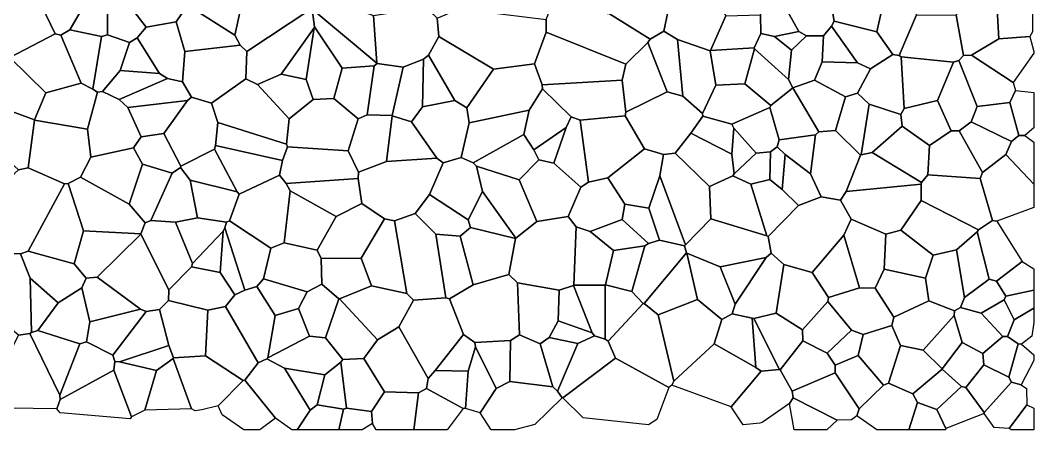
# Model space of a CAD drawing. Header units: metres. Extents: x 0 to 0.5, y 0 to 0.5.
# Drawn here: x 0.1958 to 0.5, y 0 to 0.1229 of the extents above; entities that cross this region are included whole.
import ezdxf

# ---------------------------------------------------------------- set-up
doc = ezdxf.new("R2010")
doc.units = ezdxf.units.M

msp = doc.modelspace()

# ---------------------------------------------------------------- linework, layer by layer
at = {"layer": 'FERRITE', "color": 3}
for points in [[(0.28344, 0.12624), (0.28338, 0.12651), (0.28344, 0.12675), (0.2887, 0.12916), (0.3019, 0.12437), (0.30288, 0.11005), (0.28344, 0.12624)], [(0.32765, 0.12639), (0.35367, 0.12317), (0.35364, 0.11935), (0.35022, 0.10982), (0.3379, 0.10822), (0.32141, 0.11809), (0.32092, 0.12356), (0.32765, 0.12639)], [(0.24527, 0.11361), (0.24454, 0.10443), (0.24005, 0.10549), (0.23765, 0.10692), (0.23093, 0.11762), (0.23359, 0.12091), (0.24264, 0.12244), (0.24527, 0.11361)], [(0.4602, 0.11196), (0.45961, 0.11237), (0.46481, 0.12462), (0.47677, 0.12447), (0.47893, 0.11237), (0.47748, 0.11089), (0.47591, 0.11032), (0.4602, 0.11196)], [(0.19267, 0.11173), (0.20634, 0.11882), (0.20797, 0.11845), (0.21409, 0.10402), (0.20351, 0.10119), (0.19267, 0.11173)], [(0.42728, 0.11393), (0.42217, 0.11802), (0.42948, 0.1196), (0.43184, 0.11826), (0.42728, 0.11393)], [(0.22583, 0.10782), (0.22048, 0.10156), (0.21897, 0.10133), (0.21765, 0.1023), (0.22021, 0.11809), (0.22199, 0.1186), (0.22863, 0.11623), (0.22583, 0.10782)], [(0.37742, 0.09422), (0.36388, 0.09295), (0.36118, 0.09399), (0.35261, 0.1024), (0.35246, 0.10355), (0.3765, 0.10495), (0.37763, 0.09538), (0.37742, 0.09422)], [(0.40061, 0.09495), (0.40068, 0.09414), (0.39708, 0.08909), (0.39235, 0.083), (0.38888, 0.08262), (0.38318, 0.08435), (0.37742, 0.09422), (0.37763, 0.09538), (0.38996, 0.10149), (0.39466, 0.10019), (0.40061, 0.09495)], [(0.23894, 0.08896), (0.23215, 0.0879), (0.22815, 0.09676), (0.24604, 0.09889), (0.23894, 0.08896)], [(0.31322, 0.09243), (0.32083, 0.08149), (0.30571, 0.08058), (0.3075, 0.09427), (0.31322, 0.09243)], [(0.35966, 0.0907), (0.35599, 0.08004), (0.35149, 0.08101), (0.34999, 0.084), (0.35966, 0.0907)], [(0.39708, 0.08909), (0.40939, 0.08279), (0.41007, 0.07679), (0.40974, 0.07619), (0.40268, 0.07301), (0.39235, 0.083), (0.39708, 0.08909)], [(0.46873, 0.08533), (0.46819, 0.07651), (0.46634, 0.07428), (0.45148, 0.08324), (0.46051, 0.0911), (0.46873, 0.08533)], [(0.2541, 0.08422), (0.25442, 0.0853), (0.27456, 0.08086), (0.27361, 0.07645), (0.26153, 0.07069), (0.2609, 0.07146), (0.2541, 0.08422)], [(0.43302, 0.07688), (0.43616, 0.06988), (0.42941, 0.0673), (0.42455, 0.07212), (0.42537, 0.08266), (0.43302, 0.07688)], [(0.2333, 0.06211), (0.22853, 0.06773), (0.23249, 0.07974), (0.24144, 0.07703), (0.23499, 0.0628), (0.2333, 0.06211)], [(0.33458, 0.07151), (0.33272, 0.07916), (0.34552, 0.07502), (0.35091, 0.06251), (0.34454, 0.05747), (0.33458, 0.07151)], [(0.39546, 0.05555), (0.39522, 0.05524), (0.38765, 0.05687), (0.38447, 0.06654), (0.38782, 0.07621), (0.39546, 0.05555)], [(0.24681, 0.07492), (0.2609, 0.07146), (0.26153, 0.07069), (0.25863, 0.06276), (0.25775, 0.06228), (0.24902, 0.06365), (0.24681, 0.07492)], [(0.29726, 0.07543), (0.29835, 0.06793), (0.29063, 0.06399), (0.27683, 0.07172), (0.27564, 0.07397), (0.29726, 0.07543)], [(0.42029, 0.05797), (0.42941, 0.0673), (0.43616, 0.06988), (0.44199, 0.06897), (0.44521, 0.0632), (0.44299, 0.05846), (0.43354, 0.04718), (0.42504, 0.04961), (0.42116, 0.05304), (0.42029, 0.05797)], [(0.30819, 0.0627), (0.31431, 0.06493), (0.32052, 0.0587), (0.32357, 0.03956), (0.31384, 0.03892), (0.31189, 0.04087), (0.30819, 0.0627)], [(0.26321, 0.04195), (0.25723, 0.06067), (0.25775, 0.06228), (0.25863, 0.06276), (0.27105, 0.05455), (0.2688, 0.04528), (0.26679, 0.043), (0.26321, 0.04195)], [(0.40591, 0.04887), (0.39584, 0.05298), (0.39578, 0.05308), (0.39522, 0.05524), (0.39546, 0.05555), (0.40312, 0.06333), (0.41994, 0.05818), (0.42029, 0.05797), (0.42116, 0.05304), (0.41966, 0.05176), (0.40591, 0.04887)], [(0.45516, 0.04817), (0.45563, 0.05869), (0.46012, 0.05996), (0.4698, 0.05246), (0.46753, 0.04546), (0.45516, 0.04817)], [(0.18766, 0.03469), (0.18701, 0.03552), (0.19132, 0.05295), (0.1959, 0.05281), (0.19885, 0.04554), (0.19919, 0.02919), (0.19868, 0.0289), (0.19532, 0.02841), (0.18766, 0.03469)], [(0.39906, 0.03911), (0.3873, 0.0345), (0.3831, 0.03788), (0.39578, 0.05308), (0.39584, 0.05298), (0.39906, 0.03911)], [(0.29146, 0.03932), (0.28637, 0.04371), (0.28616, 0.0514), (0.29815, 0.05147), (0.30129, 0.04323), (0.29167, 0.03931), (0.29146, 0.03932)], [(0.3831, 0.03788), (0.3873, 0.0345), (0.39198, 0.01457), (0.39142, 0.01334), (0.3905, 0.01265), (0.37451, 0.02148), (0.37229, 0.02661), (0.38279, 0.03794), (0.3831, 0.03788)], [(0.2701, 0.02162), (0.27238, 0.03435), (0.2793, 0.03641), (0.28267, 0.02808), (0.2701, 0.02162)], [(0.41546, 0.03349), (0.41598, 0.03342), (0.42375, 0.01805), (0.41821, 0.0176), (0.4166, 0.01872), (0.41546, 0.03349)], [(0.32032, 0.01774), (0.32883, 0.02856), (0.33225, 0.02623), (0.3325, 0.02489), (0.33026, 0.01754), (0.32032, 0.01774)], [(0.22561, 0.02034), (0.24038, 0.02526), (0.24181, 0.02163), (0.24171, 0.02134), (0.23672, 0.01774), (0.22561, 0.02034)], [(0.29891, 0.02134), (0.30511, 0.01138), (0.30121, 0.00549), (0.29371, 0.00646), (0.29208, 0.02029), (0.29268, 0.02104), (0.29891, 0.02134)], [(0.22387, 0.01787), (0.22918, 0.00384), (0.22885, 0.00327), (0.20778, 0.00504), (0.20683, 0.00626), (0.20778, 0.00905), (0.22387, 0.01787)], [(0.41783, 0.00202), (0.41275, 0.0015), (0.40915, 0.00685), (0.41821, 0.0176), (0.42375, 0.01805), (0.42388, 0.01803), (0.42749, 0.01156), (0.42779, 0.0096), (0.42668, 0.00786), (0.41846, 0.00213), (0.41783, 0.00202)], [(0.44692, 0.00416), (0.44763, 0.00632), (0.45492, 0.01336), (0.4564, 0.01401), (0.4637, 0.01079), (0.46513, 0.0082), (0.46255, 0), (0.4529, 0), (0.44692, 0.00416)], [(0.42668, 0.00786), (0.42779, 0.0096), (0.44103, 0.00286), (0.43788, 0), (0.42813, 0), (0.42668, 0.00786)]]:
    msp.add_lwpolyline(points, close=True, dxfattribs=at)
at = {"layer": 'MARTENSITE', "color": 1}
for points in [[(0.23359, 0.12091), (0.22823, 0.12792), (0.22982, 0.13348), (0.23607, 0.14278), (0.24737, 0.13569), (0.24603, 0.12752), (0.24264, 0.12244), (0.23359, 0.12091)], [(0.24737, 0.13569), (0.26096, 0.14181), (0.26287, 0.14172), (0.26497, 0.13988), (0.26024, 0.11847), (0.24603, 0.12752), (0.24737, 0.13569)], [(0.20797, 0.11845), (0.20634, 0.11882), (0.20221, 0.1274), (0.21017, 0.13935), (0.21572, 0.12863), (0.21071, 0.12007), (0.20797, 0.11845)], [(0.26024, 0.11847), (0.26497, 0.13988), (0.27433, 0.1351), (0.28344, 0.12675), (0.28338, 0.12651), (0.26379, 0.11358), (0.26182, 0.11547), (0.26024, 0.11847)], [(0.39155, 0.13221), (0.38902, 0.11968), (0.38488, 0.11725), (0.37263, 0.12485), (0.37964, 0.13701), (0.38334, 0.13777), (0.39155, 0.13221)], [(0.42948, 0.1196), (0.42196, 0.13305), (0.4228, 0.13645), (0.42344, 0.13691), (0.42731, 0.13537), (0.43965, 0.12557), (0.44015, 0.12272), (0.43934, 0.12117), (0.43686, 0.11825), (0.43184, 0.11826), (0.42948, 0.1196)], [(0.46481, 0.12462), (0.45961, 0.11237), (0.45776, 0.11271), (0.45289, 0.11951), (0.45596, 0.13295), (0.4593, 0.13629), (0.46481, 0.12462)], [(0.39195, 0.13244), (0.40537, 0.12766), (0.40759, 0.12428), (0.40299, 0.11385), (0.40285, 0.11378), (0.39305, 0.11714), (0.38902, 0.11968), (0.39155, 0.13221), (0.39195, 0.13244)], [(0.42217, 0.11802), (0.41812, 0.11898), (0.41795, 0.12458), (0.42196, 0.13305), (0.42948, 0.1196), (0.42217, 0.11802)], [(0.45596, 0.13295), (0.45289, 0.11951), (0.44015, 0.12272), (0.43965, 0.12557), (0.44426, 0.13071), (0.45596, 0.13295)], [(0.49951, 0.13033), (0.49966, 0.11943), (0.49882, 0.11807), (0.48948, 0.11733), (0.48883, 0.12999), (0.49136, 0.13303), (0.4984, 0.13116), (0.49951, 0.13033)], [(0.20221, 0.1274), (0.20634, 0.11882), (0.19267, 0.11173), (0.18629, 0.11204), (0.19263, 0.13068), (0.20221, 0.1274)], [(0.22021, 0.11809), (0.21071, 0.12007), (0.21572, 0.12863), (0.22003, 0.12844), (0.22206, 0.12742), (0.22199, 0.1186), (0.22021, 0.11809)], [(0.23093, 0.11762), (0.22863, 0.11623), (0.22199, 0.1186), (0.22206, 0.12742), (0.22823, 0.12792), (0.23359, 0.12091), (0.23093, 0.11762)], [(0.47677, 0.12447), (0.47682, 0.12463), (0.47699, 0.12489), (0.48883, 0.12999), (0.48948, 0.11733), (0.48132, 0.11251), (0.47893, 0.11237), (0.47677, 0.12447)], [(0.24603, 0.12752), (0.26024, 0.11847), (0.26182, 0.11547), (0.24527, 0.11361), (0.24264, 0.12244), (0.24603, 0.12752)], [(0.28406, 0.12063), (0.27415, 0.10672), (0.26707, 0.1037), (0.26355, 0.10538), (0.26379, 0.11358), (0.28338, 0.12651), (0.28344, 0.12624), (0.28417, 0.12094), (0.28406, 0.12063)], [(0.30203, 0.10924), (0.29246, 0.10861), (0.28417, 0.12094), (0.28344, 0.12624), (0.30288, 0.11005), (0.30291, 0.10993), (0.30203, 0.10924)], [(0.30288, 0.11005), (0.3019, 0.12437), (0.31532, 0.12645), (0.31853, 0.1259), (0.32092, 0.12356), (0.32141, 0.11809), (0.31832, 0.11246), (0.31685, 0.11122), (0.31072, 0.10886), (0.30291, 0.10993), (0.30288, 0.11005)], [(0.38421, 0.11622), (0.37756, 0.10975), (0.35364, 0.11935), (0.35367, 0.12317), (0.35534, 0.12749), (0.37263, 0.12485), (0.38488, 0.11725), (0.38421, 0.11622)], [(0.40299, 0.11385), (0.40759, 0.12428), (0.41795, 0.12458), (0.41812, 0.11898), (0.41611, 0.1147), (0.40299, 0.11385)], [(0.43934, 0.12117), (0.44015, 0.12272), (0.45289, 0.11951), (0.45776, 0.11271), (0.45103, 0.10833), (0.44715, 0.11021), (0.43934, 0.12117)], [(0.21409, 0.10402), (0.20797, 0.11845), (0.21071, 0.12007), (0.22021, 0.11809), (0.21765, 0.1023), (0.21409, 0.10402)], [(0.28167, 0.10516), (0.27415, 0.10672), (0.28406, 0.12063), (0.28167, 0.10516)], [(0.28994, 0.0995), (0.28378, 0.09912), (0.28167, 0.10516), (0.28406, 0.12063), (0.28417, 0.12094), (0.29246, 0.10861), (0.28994, 0.0995)], [(0.3765, 0.10495), (0.35246, 0.10355), (0.35022, 0.10982), (0.35364, 0.11935), (0.37756, 0.10975), (0.3765, 0.10495)], [(0.38902, 0.11968), (0.39305, 0.11714), (0.39466, 0.10019), (0.38996, 0.10149), (0.38421, 0.11622), (0.38488, 0.11725), (0.38902, 0.11968)], [(0.42637, 0.10519), (0.41623, 0.11441), (0.41611, 0.1147), (0.41812, 0.11898), (0.42217, 0.11802), (0.42728, 0.11393), (0.42637, 0.10519)], [(0.43934, 0.12117), (0.44715, 0.11021), (0.4365, 0.11042), (0.43686, 0.11825), (0.43934, 0.12117)], [(0.23765, 0.10692), (0.22583, 0.10782), (0.22863, 0.11623), (0.23093, 0.11762), (0.23765, 0.10692)], [(0.3299, 0.09665), (0.32623, 0.09888), (0.31832, 0.11246), (0.32141, 0.11809), (0.3379, 0.10822), (0.3299, 0.09665)], [(0.37763, 0.09538), (0.3765, 0.10495), (0.37756, 0.10975), (0.38421, 0.11622), (0.38996, 0.10149), (0.37763, 0.09538)], [(0.39305, 0.11714), (0.40285, 0.11378), (0.40455, 0.10346), (0.40061, 0.09495), (0.39466, 0.10019), (0.39305, 0.11714)], [(0.43686, 0.11825), (0.4365, 0.11042), (0.43424, 0.10499), (0.42774, 0.10265), (0.4277, 0.10265), (0.42637, 0.10519), (0.42728, 0.11393), (0.43184, 0.11826), (0.43686, 0.11825)], [(0.49382, 0.1043), (0.48132, 0.11251), (0.48948, 0.11733), (0.49882, 0.11807), (0.5, 0.11357), (0.5, 0.11304), (0.49382, 0.1043)], [(0.26379, 0.11358), (0.26355, 0.10538), (0.25325, 0.09806), (0.2472, 0.0999), (0.24454, 0.10443), (0.24527, 0.11361), (0.26182, 0.11547), (0.26379, 0.11358)], [(0.40285, 0.11378), (0.40299, 0.11385), (0.41611, 0.1147), (0.41623, 0.11441), (0.41333, 0.10385), (0.40455, 0.10346), (0.40285, 0.11378)], [(0.4211, 0.0974), (0.41333, 0.10385), (0.41623, 0.11441), (0.42637, 0.10519), (0.4277, 0.10265), (0.4211, 0.0974)], [(0.46012, 0.09468), (0.45061, 0.09774), (0.44708, 0.10107), (0.45103, 0.10833), (0.45776, 0.11271), (0.45961, 0.11237), (0.4602, 0.11196), (0.46112, 0.09647), (0.46012, 0.09468)], [(0.19143, 0.09622), (0.18395, 0.10958), (0.18495, 0.11147), (0.18629, 0.11204), (0.19267, 0.11173), (0.20351, 0.10119), (0.20011, 0.09303), (0.19143, 0.09622)], [(0.31072, 0.10886), (0.30741, 0.09431), (0.29999, 0.09455), (0.30203, 0.10924), (0.30291, 0.10993), (0.31072, 0.10886)], [(0.31072, 0.10886), (0.31685, 0.11122), (0.31652, 0.09699), (0.31322, 0.09243), (0.3075, 0.09427), (0.30741, 0.09431), (0.31072, 0.10886)], [(0.31832, 0.11246), (0.32623, 0.09888), (0.31652, 0.09699), (0.31685, 0.11122), (0.31832, 0.11246)], [(0.35261, 0.1024), (0.34855, 0.096), (0.33056, 0.09219), (0.3299, 0.09665), (0.3379, 0.10822), (0.35022, 0.10982), (0.35246, 0.10355), (0.35261, 0.1024)], [(0.44715, 0.11021), (0.45103, 0.10833), (0.44708, 0.10107), (0.44346, 0.09998), (0.43424, 0.10499), (0.4365, 0.11042), (0.44715, 0.11021)], [(0.46112, 0.09647), (0.4602, 0.11196), (0.47591, 0.11032), (0.47111, 0.09881), (0.46112, 0.09647)], [(0.47591, 0.11032), (0.47748, 0.11089), (0.48305, 0.09708), (0.48127, 0.09245), (0.47764, 0.08975), (0.47523, 0.08975), (0.47111, 0.09881), (0.47591, 0.11032)], [(0.48305, 0.09708), (0.47748, 0.11089), (0.47893, 0.11237), (0.48132, 0.11251), (0.49382, 0.1043), (0.49457, 0.10188), (0.49283, 0.09821), (0.48305, 0.09708)], [(0.22553, 0.09911), (0.22048, 0.10156), (0.22583, 0.10782), (0.23765, 0.10692), (0.24005, 0.10549), (0.22553, 0.09911)], [(0.2765, 0.09332), (0.26707, 0.1037), (0.27415, 0.10672), (0.28167, 0.10516), (0.28378, 0.09912), (0.2765, 0.09332)], [(0.29999, 0.09455), (0.29723, 0.09337), (0.28994, 0.0995), (0.29246, 0.10861), (0.30203, 0.10924), (0.29999, 0.09455)], [(0.20351, 0.10119), (0.21409, 0.10402), (0.21765, 0.1023), (0.21897, 0.10133), (0.21603, 0.09026), (0.20015, 0.09291), (0.20011, 0.09303), (0.20351, 0.10119)], [(0.24454, 0.10443), (0.2472, 0.0999), (0.24604, 0.09889), (0.22815, 0.09676), (0.22553, 0.09911), (0.24005, 0.10549), (0.24454, 0.10443)], [(0.2765, 0.09332), (0.27579, 0.08578), (0.25518, 0.09226), (0.25325, 0.09806), (0.26355, 0.10538), (0.26707, 0.1037), (0.2765, 0.09332)], [(0.40455, 0.10346), (0.41333, 0.10385), (0.4211, 0.0974), (0.42082, 0.09672), (0.40944, 0.09176), (0.40068, 0.09414), (0.40061, 0.09495), (0.40455, 0.10346)], [(0.43424, 0.10499), (0.44346, 0.09998), (0.44052, 0.08981), (0.43553, 0.08944), (0.42774, 0.10265), (0.43424, 0.10499)], [(0.22815, 0.09676), (0.23215, 0.0879), (0.22981, 0.08465), (0.217, 0.08184), (0.21603, 0.09026), (0.21897, 0.10133), (0.22048, 0.10156), (0.22553, 0.09911), (0.22815, 0.09676)], [(0.35966, 0.0907), (0.34999, 0.084), (0.34695, 0.08866), (0.34855, 0.096), (0.35261, 0.1024), (0.36118, 0.09399), (0.35966, 0.0907)], [(0.43553, 0.08944), (0.43451, 0.0885), (0.4236, 0.08706), (0.42082, 0.09672), (0.4211, 0.0974), (0.4277, 0.10265), (0.42774, 0.10265), (0.43553, 0.08944)], [(0.44708, 0.10107), (0.45061, 0.09774), (0.44823, 0.08249), (0.44803, 0.08239), (0.44052, 0.08981), (0.44346, 0.09998), (0.44708, 0.10107)], [(0.49733, 0.0883), (0.49556, 0.08835), (0.49283, 0.09821), (0.49457, 0.10188), (0.5, 0.10121), (0.5, 0.09066), (0.49733, 0.0883)], [(0.23894, 0.08896), (0.24604, 0.09889), (0.2472, 0.0999), (0.25325, 0.09806), (0.25518, 0.09226), (0.25442, 0.0853), (0.2541, 0.08422), (0.24407, 0.07912), (0.23894, 0.08896)], [(0.28994, 0.0995), (0.29723, 0.09337), (0.2942, 0.0837), (0.27603, 0.08492), (0.27579, 0.08578), (0.2765, 0.09332), (0.28378, 0.09912), (0.28994, 0.0995)], [(0.32819, 0.08175), (0.32279, 0.08018), (0.32083, 0.08149), (0.31322, 0.09243), (0.31652, 0.09699), (0.32623, 0.09888), (0.3299, 0.09665), (0.33056, 0.09219), (0.32819, 0.08175)], [(0.45148, 0.08324), (0.44823, 0.08249), (0.45061, 0.09774), (0.46012, 0.09468), (0.46051, 0.0911), (0.45148, 0.08324)], [(0.47523, 0.08975), (0.46873, 0.08533), (0.46051, 0.0911), (0.46012, 0.09468), (0.46112, 0.09647), (0.47111, 0.09881), (0.47523, 0.08975)], [(0.49336, 0.08657), (0.48127, 0.09245), (0.48305, 0.09708), (0.49283, 0.09821), (0.49556, 0.08835), (0.49336, 0.08657)], [(0.18705, 0.08557), (0.18654, 0.08833), (0.19143, 0.09622), (0.20011, 0.09303), (0.20015, 0.09291), (0.19817, 0.07861), (0.19526, 0.07806), (0.18705, 0.08557)], [(0.3075, 0.09427), (0.30571, 0.08058), (0.29734, 0.07735), (0.2942, 0.0837), (0.29723, 0.09337), (0.29999, 0.09455), (0.30741, 0.09431), (0.3075, 0.09427)], [(0.3318, 0.08013), (0.32819, 0.08175), (0.33056, 0.09219), (0.34855, 0.096), (0.34695, 0.08866), (0.3318, 0.08013)], [(0.42082, 0.09672), (0.4236, 0.08706), (0.42295, 0.08497), (0.42102, 0.08347), (0.41665, 0.08301), (0.41, 0.0905), (0.40944, 0.09176), (0.42082, 0.09672)], [(0.19817, 0.07861), (0.20015, 0.09291), (0.21603, 0.09026), (0.217, 0.08184), (0.21392, 0.07584), (0.21017, 0.07391), (0.20913, 0.07385), (0.19817, 0.07861)], [(0.27456, 0.08086), (0.25442, 0.0853), (0.25518, 0.09226), (0.27579, 0.08578), (0.27603, 0.08492), (0.27456, 0.08086)], [(0.35599, 0.08004), (0.35966, 0.0907), (0.36118, 0.09399), (0.36388, 0.09295), (0.36636, 0.07432), (0.3641, 0.07282), (0.35599, 0.08004)], [(0.38318, 0.08435), (0.37214, 0.07564), (0.36636, 0.07432), (0.36388, 0.09295), (0.37742, 0.09422), (0.38318, 0.08435)], [(0.40068, 0.09414), (0.40944, 0.09176), (0.41, 0.0905), (0.40939, 0.08279), (0.39708, 0.08909), (0.40068, 0.09414)], [(0.49336, 0.08657), (0.4916, 0.08266), (0.48463, 0.07724), (0.47764, 0.08975), (0.48127, 0.09245), (0.49336, 0.08657)], [(0.24144, 0.07703), (0.23249, 0.07974), (0.22981, 0.08465), (0.23215, 0.0879), (0.23894, 0.08896), (0.24407, 0.07912), (0.24391, 0.07874), (0.24144, 0.07703)], [(0.34999, 0.084), (0.35149, 0.08101), (0.34552, 0.07502), (0.33272, 0.07916), (0.3318, 0.08013), (0.34695, 0.08866), (0.34999, 0.084)], [(0.41665, 0.08301), (0.41007, 0.07679), (0.40939, 0.08279), (0.41, 0.0905), (0.41665, 0.08301)], [(0.4236, 0.08706), (0.43451, 0.0885), (0.43302, 0.07688), (0.42537, 0.08266), (0.42295, 0.08497), (0.4236, 0.08706)], [(0.43553, 0.08944), (0.44052, 0.08981), (0.44803, 0.08239), (0.4437, 0.07151), (0.44199, 0.06897), (0.43616, 0.06988), (0.43302, 0.07688), (0.43451, 0.0885), (0.43553, 0.08944)], [(0.48463, 0.07724), (0.48393, 0.07539), (0.46819, 0.07651), (0.46873, 0.08533), (0.47523, 0.08975), (0.47764, 0.08975), (0.48463, 0.07724)], [(0.5, 0.08634), (0.5, 0.07378), (0.4916, 0.08266), (0.49336, 0.08657), (0.49556, 0.08835), (0.49733, 0.0883), (0.5, 0.08634)], [(0.22853, 0.06773), (0.21392, 0.07584), (0.217, 0.08184), (0.22981, 0.08465), (0.23249, 0.07974), (0.22853, 0.06773)], [(0.24391, 0.07874), (0.24407, 0.07912), (0.2541, 0.08422), (0.2609, 0.07146), (0.24681, 0.07492), (0.24391, 0.07874)], [(0.27361, 0.07645), (0.27456, 0.08086), (0.27603, 0.08492), (0.2942, 0.0837), (0.29734, 0.07735), (0.29726, 0.07543), (0.27564, 0.07397), (0.27361, 0.07645)], [(0.38888, 0.08262), (0.38782, 0.07621), (0.38447, 0.06654), (0.37733, 0.0677), (0.37214, 0.07564), (0.38318, 0.08435), (0.38888, 0.08262)], [(0.39235, 0.083), (0.40268, 0.07301), (0.40312, 0.06333), (0.39546, 0.05555), (0.38782, 0.07621), (0.38888, 0.08262), (0.39235, 0.083)], [(0.41007, 0.07679), (0.41665, 0.08301), (0.42102, 0.08347), (0.42081, 0.07512), (0.41513, 0.07369), (0.40974, 0.07619), (0.41007, 0.07679)], [(0.42537, 0.08266), (0.42455, 0.07212), (0.42081, 0.07512), (0.42102, 0.08347), (0.42295, 0.08497), (0.42537, 0.08266)], [(0.46634, 0.07428), (0.46619, 0.07373), (0.4437, 0.07151), (0.44803, 0.08239), (0.44823, 0.08249), (0.45148, 0.08324), (0.46634, 0.07428)], [(0.48896, 0.06258), (0.4876, 0.06279), (0.48393, 0.07539), (0.48463, 0.07724), (0.4916, 0.08266), (0.5, 0.07378), (0.5, 0.06669), (0.48896, 0.06258)], [(0.30517, 0.06337), (0.29835, 0.06793), (0.29726, 0.07543), (0.29734, 0.07735), (0.30571, 0.08058), (0.32083, 0.08149), (0.32279, 0.08018), (0.3187, 0.0706), (0.31431, 0.06493), (0.30819, 0.0627), (0.30517, 0.06337)], [(0.3187, 0.0706), (0.32279, 0.08018), (0.32819, 0.08175), (0.3318, 0.08013), (0.33272, 0.07916), (0.33458, 0.07151), (0.33024, 0.06303), (0.3187, 0.0706)], [(0.35091, 0.06251), (0.34552, 0.07502), (0.35149, 0.08101), (0.35599, 0.08004), (0.3641, 0.07282), (0.36029, 0.06398), (0.35091, 0.06251)], [(0.19132, 0.05295), (0.18858, 0.05499), (0.18668, 0.06546), (0.19408, 0.07689), (0.19526, 0.07806), (0.19817, 0.07861), (0.20913, 0.07385), (0.19817, 0.05358), (0.1959, 0.05281), (0.19132, 0.05295)], [(0.23499, 0.0628), (0.24144, 0.07703), (0.24391, 0.07874), (0.24681, 0.07492), (0.24902, 0.06365), (0.24247, 0.06233), (0.23499, 0.0628)], [(0.26153, 0.07069), (0.27361, 0.07645), (0.27564, 0.07397), (0.27683, 0.07172), (0.27505, 0.05607), (0.27105, 0.05455), (0.25863, 0.06276), (0.26153, 0.07069)], [(0.41513, 0.07369), (0.41994, 0.05818), (0.40312, 0.06333), (0.40268, 0.07301), (0.40974, 0.07619), (0.41513, 0.07369)], [(0.48393, 0.07539), (0.4876, 0.06279), (0.48339, 0.06002), (0.46621, 0.06883), (0.46619, 0.07373), (0.46634, 0.07428), (0.46819, 0.07651), (0.48393, 0.07539)], [(0.19817, 0.05358), (0.20913, 0.07385), (0.21017, 0.07391), (0.21485, 0.05974), (0.21199, 0.04983), (0.19817, 0.05358)], [(0.21485, 0.05974), (0.21017, 0.07391), (0.21392, 0.07584), (0.22853, 0.06773), (0.2333, 0.06211), (0.23202, 0.05886), (0.21485, 0.05974)], [(0.37645, 0.06308), (0.3669, 0.05955), (0.36268, 0.06096), (0.36029, 0.06398), (0.3641, 0.07282), (0.36636, 0.07432), (0.37214, 0.07564), (0.37733, 0.0677), (0.37645, 0.06308)], [(0.42455, 0.07212), (0.42941, 0.0673), (0.42029, 0.05797), (0.41994, 0.05818), (0.41513, 0.07369), (0.42081, 0.07512), (0.42455, 0.07212)], [(0.46619, 0.07373), (0.46621, 0.06883), (0.46012, 0.05996), (0.45563, 0.05869), (0.44521, 0.0632), (0.44199, 0.06897), (0.4437, 0.07151), (0.46619, 0.07373)], [(0.29063, 0.06399), (0.28495, 0.05394), (0.27505, 0.05607), (0.27683, 0.07172), (0.29063, 0.06399)], [(0.32791, 0.05812), (0.32052, 0.0587), (0.31431, 0.06493), (0.3187, 0.0706), (0.33024, 0.06303), (0.33097, 0.06077), (0.32791, 0.05812)], [(0.34449, 0.05738), (0.33097, 0.06077), (0.33024, 0.06303), (0.33458, 0.07151), (0.34454, 0.05747), (0.34449, 0.05738)], [(0.28616, 0.0514), (0.28495, 0.05394), (0.29063, 0.06399), (0.29835, 0.06793), (0.30517, 0.06337), (0.29815, 0.05147), (0.28616, 0.0514)], [(0.38765, 0.05687), (0.38437, 0.05593), (0.37645, 0.06308), (0.37733, 0.0677), (0.38447, 0.06654), (0.38765, 0.05687)], [(0.4698, 0.05246), (0.46012, 0.05996), (0.46621, 0.06883), (0.48339, 0.06002), (0.48302, 0.0594), (0.47685, 0.05406), (0.4698, 0.05246)], [(0.35091, 0.06251), (0.36029, 0.06398), (0.36268, 0.06096), (0.36199, 0.0434), (0.36186, 0.04329), (0.3576, 0.04188), (0.34507, 0.04414), (0.34247, 0.04663), (0.34449, 0.05738), (0.34454, 0.05747), (0.35091, 0.06251)], [(0.24043, 0.04197), (0.232, 0.05868), (0.23202, 0.05886), (0.2333, 0.06211), (0.23499, 0.0628), (0.24247, 0.06233), (0.24753, 0.04987), (0.24719, 0.04888), (0.24043, 0.04197)], [(0.24753, 0.04987), (0.24247, 0.06233), (0.24902, 0.06365), (0.25775, 0.06228), (0.25723, 0.06067), (0.25674, 0.05963), (0.24753, 0.04987)], [(0.30129, 0.04323), (0.29815, 0.05147), (0.30517, 0.06337), (0.30819, 0.0627), (0.31189, 0.04087), (0.30129, 0.04323)], [(0.37392, 0.0538), (0.3715, 0.04346), (0.37139, 0.04341), (0.36199, 0.0434), (0.36268, 0.06096), (0.3669, 0.05955), (0.37392, 0.0538)], [(0.37645, 0.06308), (0.38437, 0.05593), (0.38332, 0.05517), (0.37392, 0.0538), (0.3669, 0.05955), (0.37645, 0.06308)], [(0.44771, 0.04263), (0.44299, 0.05846), (0.44521, 0.0632), (0.45563, 0.05869), (0.45516, 0.04817), (0.45243, 0.04248), (0.44771, 0.04263)], [(0.48302, 0.0594), (0.48339, 0.06002), (0.4876, 0.06279), (0.48896, 0.06258), (0.4965, 0.0505), (0.48884, 0.04459), (0.48664, 0.0452), (0.48302, 0.0594)], [(0.21896, 0.04584), (0.21558, 0.04555), (0.21199, 0.04983), (0.21485, 0.05974), (0.23202, 0.05886), (0.232, 0.05868), (0.21896, 0.04584)], [(0.24029, 0.03877), (0.23759, 0.03611), (0.23361, 0.03548), (0.23196, 0.03622), (0.21896, 0.04584), (0.232, 0.05868), (0.24043, 0.04197), (0.24029, 0.03877)], [(0.24719, 0.04888), (0.24753, 0.04987), (0.25674, 0.05963), (0.25586, 0.04724), (0.24719, 0.04888)], [(0.25674, 0.05963), (0.25723, 0.06067), (0.26321, 0.04195), (0.26022, 0.04051), (0.25586, 0.04724), (0.25674, 0.05963)], [(0.33174, 0.04353), (0.32463, 0.03931), (0.32357, 0.03956), (0.32052, 0.0587), (0.32791, 0.05812), (0.33174, 0.04353)], [(0.34247, 0.04663), (0.33174, 0.04353), (0.32791, 0.05812), (0.33097, 0.06077), (0.34449, 0.05738), (0.34247, 0.04663)], [(0.43354, 0.04718), (0.44299, 0.05846), (0.44771, 0.04263), (0.43844, 0.03972), (0.43354, 0.04718)], [(0.47685, 0.05406), (0.48302, 0.0594), (0.48664, 0.0452), (0.47926, 0.03973), (0.47685, 0.05406)], [(0.2819, 0.04143), (0.2688, 0.04528), (0.27105, 0.05455), (0.27505, 0.05607), (0.28495, 0.05394), (0.28616, 0.0514), (0.28637, 0.04371), (0.2819, 0.04143)], [(0.3715, 0.04346), (0.37392, 0.0538), (0.38332, 0.05517), (0.37934, 0.04149), (0.3715, 0.04346)], [(0.38332, 0.05517), (0.38437, 0.05593), (0.38765, 0.05687), (0.39522, 0.05524), (0.39578, 0.05308), (0.3831, 0.03788), (0.38279, 0.03794), (0.37934, 0.04149), (0.38332, 0.05517)], [(0.19885, 0.04554), (0.1959, 0.05281), (0.19817, 0.05358), (0.21199, 0.04983), (0.21558, 0.04555), (0.21428, 0.0426), (0.20719, 0.03806), (0.19885, 0.04554)], [(0.40642, 0.03311), (0.39906, 0.03911), (0.39584, 0.05298), (0.40591, 0.04887), (0.4104, 0.03769), (0.40954, 0.03485), (0.40642, 0.03311)], [(0.4104, 0.03769), (0.40591, 0.04887), (0.41966, 0.05176), (0.4104, 0.03769)], [(0.41546, 0.03349), (0.40954, 0.03485), (0.4104, 0.03769), (0.41966, 0.05176), (0.42116, 0.05304), (0.42504, 0.04961), (0.42271, 0.03502), (0.41598, 0.03342), (0.41546, 0.03349)], [(0.46853, 0.0387), (0.46753, 0.04546), (0.4698, 0.05246), (0.47685, 0.05406), (0.47926, 0.03973), (0.47802, 0.03671), (0.47624, 0.03567), (0.46853, 0.0387)], [(0.26022, 0.04051), (0.25748, 0.03699), (0.25215, 0.03595), (0.24029, 0.03877), (0.24043, 0.04197), (0.24719, 0.04888), (0.25586, 0.04724), (0.26022, 0.04051)], [(0.42271, 0.03502), (0.42504, 0.04961), (0.43354, 0.04718), (0.43844, 0.03972), (0.4382, 0.03853), (0.43061, 0.02997), (0.42271, 0.03502)], [(0.4965, 0.0505), (0.5, 0.04828), (0.5, 0.0419), (0.49166, 0.04009), (0.48884, 0.04459), (0.4965, 0.0505)], [(0.21668, 0.03241), (0.21428, 0.0426), (0.21558, 0.04555), (0.21896, 0.04584), (0.23196, 0.03622), (0.21668, 0.03241)], [(0.34507, 0.04414), (0.34566, 0.02852), (0.34298, 0.02679), (0.33225, 0.02623), (0.32883, 0.02856), (0.32463, 0.03931), (0.33174, 0.04353), (0.34247, 0.04663), (0.34507, 0.04414)], [(0.45243, 0.04248), (0.45516, 0.04817), (0.46753, 0.04546), (0.46853, 0.0387), (0.45805, 0.03381), (0.45243, 0.04248)], [(0.19919, 0.02919), (0.19885, 0.04554), (0.20719, 0.03806), (0.20116, 0.02976), (0.19919, 0.02919)], [(0.21374, 0.02584), (0.20116, 0.02976), (0.20719, 0.03806), (0.21428, 0.0426), (0.21668, 0.03241), (0.21573, 0.02644), (0.21374, 0.02584)], [(0.26725, 0.02013), (0.25748, 0.03699), (0.26022, 0.04051), (0.26321, 0.04195), (0.26679, 0.043), (0.27238, 0.03435), (0.2701, 0.02162), (0.26981, 0.02124), (0.26725, 0.02013)], [(0.2793, 0.03641), (0.27238, 0.03435), (0.26679, 0.043), (0.2688, 0.04528), (0.2819, 0.04143), (0.2793, 0.03641)], [(0.29146, 0.03932), (0.28744, 0.02764), (0.28267, 0.02808), (0.2793, 0.03641), (0.2819, 0.04143), (0.28637, 0.04371), (0.29146, 0.03932)], [(0.29167, 0.03931), (0.30129, 0.04323), (0.31189, 0.04087), (0.31384, 0.03892), (0.30946, 0.03087), (0.30303, 0.02697), (0.29167, 0.03931)], [(0.35187, 0.02584), (0.34566, 0.02852), (0.34507, 0.04414), (0.3576, 0.04188), (0.35723, 0.03273), (0.35455, 0.02765), (0.35187, 0.02584)], [(0.3675, 0.02905), (0.35723, 0.03273), (0.3576, 0.04188), (0.36186, 0.04329), (0.3675, 0.02905)], [(0.37141, 0.02721), (0.36814, 0.02824), (0.3675, 0.02905), (0.36186, 0.04329), (0.36199, 0.0434), (0.37139, 0.04341), (0.37141, 0.02721)], [(0.38279, 0.03794), (0.37229, 0.02661), (0.37141, 0.02721), (0.37139, 0.04341), (0.3715, 0.04346), (0.37934, 0.04149), (0.38279, 0.03794)], [(0.44526, 0.02989), (0.4382, 0.03853), (0.43844, 0.03972), (0.44771, 0.04263), (0.45243, 0.04248), (0.45805, 0.03381), (0.45738, 0.03126), (0.44883, 0.02859), (0.44526, 0.02989)], [(0.47802, 0.03671), (0.47926, 0.03973), (0.48664, 0.0452), (0.48884, 0.04459), (0.49166, 0.04009), (0.49117, 0.03896), (0.48425, 0.03496), (0.47802, 0.03671)], [(0.31384, 0.03892), (0.32357, 0.03956), (0.32463, 0.03931), (0.32883, 0.02856), (0.32032, 0.01774), (0.31824, 0.01542), (0.30946, 0.03087), (0.31384, 0.03892)], [(0.49409, 0.03302), (0.49117, 0.03896), (0.49166, 0.04009), (0.5, 0.0419), (0.5, 0.03654), (0.49409, 0.03302)], [(0.25142, 0.02224), (0.24181, 0.02163), (0.24038, 0.02526), (0.23759, 0.03611), (0.24029, 0.03877), (0.25215, 0.03595), (0.25142, 0.02224)], [(0.26319, 0.01489), (0.26278, 0.01475), (0.25142, 0.02224), (0.25215, 0.03595), (0.25748, 0.03699), (0.26725, 0.02013), (0.26319, 0.01489)], [(0.29891, 0.02134), (0.29268, 0.02104), (0.28744, 0.02764), (0.29146, 0.03932), (0.29167, 0.03931), (0.30303, 0.02697), (0.29891, 0.02134)], [(0.39906, 0.03911), (0.40642, 0.03311), (0.40412, 0.02575), (0.39198, 0.01457), (0.3873, 0.0345), (0.39906, 0.03911)], [(0.43798, 0.02301), (0.43066, 0.02666), (0.43061, 0.02997), (0.4382, 0.03853), (0.44526, 0.02989), (0.43798, 0.02301)], [(0.45805, 0.03381), (0.46853, 0.0387), (0.47624, 0.03567), (0.47615, 0.03427), (0.46684, 0.02387), (0.46001, 0.02529), (0.45738, 0.03126), (0.45805, 0.03381)], [(0.48474, 0.02285), (0.47855, 0.02616), (0.47615, 0.03427), (0.47624, 0.03567), (0.47802, 0.03671), (0.48425, 0.03496), (0.49074, 0.028), (0.48474, 0.02285)], [(0.48425, 0.03496), (0.49117, 0.03896), (0.49409, 0.03302), (0.49212, 0.02801), (0.49074, 0.028), (0.48425, 0.03496)], [(0.49941, 0.02808), (0.49633, 0.02567), (0.49533, 0.02575), (0.49212, 0.02801), (0.49409, 0.03302), (0.5, 0.03654), (0.5, 0.0322), (0.49941, 0.02808)], [(0.22362, 0.0224), (0.21573, 0.02644), (0.21668, 0.03241), (0.23196, 0.03622), (0.23361, 0.03548), (0.22362, 0.0224)], [(0.23759, 0.03611), (0.24038, 0.02526), (0.22561, 0.02034), (0.22426, 0.02049), (0.22362, 0.0224), (0.23361, 0.03548), (0.23759, 0.03611)], [(0.40412, 0.02575), (0.40642, 0.03311), (0.40954, 0.03485), (0.41546, 0.03349), (0.4166, 0.01872), (0.40412, 0.02575)], [(0.41598, 0.03342), (0.42271, 0.03502), (0.43061, 0.02997), (0.43066, 0.02666), (0.42388, 0.01803), (0.42375, 0.01805), (0.41598, 0.03342)], [(0.47855, 0.02616), (0.47248, 0.01831), (0.46684, 0.02387), (0.47615, 0.03427), (0.47855, 0.02616)], [(0.30946, 0.03087), (0.31824, 0.01542), (0.31776, 0.01239), (0.31537, 0.0111), (0.30511, 0.01138), (0.29891, 0.02134), (0.30303, 0.02697), (0.30946, 0.03087)], [(0.35455, 0.02765), (0.35723, 0.03273), (0.3675, 0.02905), (0.36814, 0.02824), (0.36318, 0.02589), (0.35455, 0.02765)], [(0.45738, 0.03126), (0.46001, 0.02529), (0.4564, 0.01401), (0.45492, 0.01336), (0.4473, 0.02225), (0.44883, 0.02859), (0.45738, 0.03126)], [(0.19868, 0.0289), (0.20775, 0.0104), (0.20778, 0.00905), (0.20683, 0.00626), (0.19264, 0.00648), (0.18817, 0.01389), (0.19532, 0.02841), (0.19868, 0.0289)], [(0.20775, 0.0104), (0.19868, 0.0289), (0.19919, 0.02919), (0.20116, 0.02976), (0.21374, 0.02584), (0.20775, 0.0104)], [(0.29268, 0.02104), (0.29208, 0.02029), (0.28723, 0.01653), (0.2751, 0.01849), (0.26981, 0.02124), (0.2701, 0.02162), (0.28267, 0.02808), (0.28744, 0.02764), (0.29268, 0.02104)], [(0.3428, 0.01452), (0.34298, 0.02679), (0.34566, 0.02852), (0.35187, 0.02584), (0.35569, 0.01286), (0.3428, 0.01452)], [(0.35187, 0.02584), (0.35455, 0.02765), (0.36318, 0.02589), (0.35707, 0.0116), (0.35569, 0.01286), (0.35187, 0.02584)], [(0.37451, 0.02148), (0.35869, 0.00954), (0.35848, 0.0096), (0.35707, 0.0116), (0.36318, 0.02589), (0.36814, 0.02824), (0.37141, 0.02721), (0.37229, 0.02661), (0.37451, 0.02148)], [(0.4473, 0.02225), (0.44045, 0.01937), (0.43798, 0.02301), (0.44526, 0.02989), (0.44883, 0.02859), (0.4473, 0.02225)], [(0.49212, 0.02801), (0.49533, 0.02575), (0.49252, 0.01583), (0.48503, 0.01952), (0.48474, 0.02285), (0.49074, 0.028), (0.49212, 0.02801)], [(0.22426, 0.02049), (0.22387, 0.01787), (0.20778, 0.00905), (0.20775, 0.0104), (0.21374, 0.02584), (0.21573, 0.02644), (0.22362, 0.0224), (0.22426, 0.02049)], [(0.3325, 0.02489), (0.33866, 0.01234), (0.33387, 0.00511), (0.3295, 0.00636), (0.33026, 0.01754), (0.3325, 0.02489)], [(0.33225, 0.02623), (0.34298, 0.02679), (0.3428, 0.01452), (0.33866, 0.01234), (0.3325, 0.02489), (0.33225, 0.02623)], [(0.41821, 0.0176), (0.40915, 0.00685), (0.39142, 0.01334), (0.39198, 0.01457), (0.40412, 0.02575), (0.4166, 0.01872), (0.41821, 0.0176)], [(0.44043, 0.01704), (0.42749, 0.01156), (0.42388, 0.01803), (0.43066, 0.02666), (0.43798, 0.02301), (0.44045, 0.01937), (0.44043, 0.01704)], [(0.46001, 0.02529), (0.46684, 0.02387), (0.47248, 0.01831), (0.4725, 0.01816), (0.4637, 0.01079), (0.4564, 0.01401), (0.46001, 0.02529)], [(0.48474, 0.02285), (0.48503, 0.01952), (0.47964, 0.01264), (0.47828, 0.01296), (0.4725, 0.01816), (0.47248, 0.01831), (0.47855, 0.02616), (0.48474, 0.02285)], [(0.49252, 0.01583), (0.49533, 0.02575), (0.49633, 0.02567), (0.5, 0.02247), (0.5, 0.02083), (0.49623, 0.01349), (0.49329, 0.01433), (0.49252, 0.01583)], [(0.24171, 0.02134), (0.24718, 0.00625), (0.23325, 0.00584), (0.23672, 0.01774), (0.24171, 0.02134)], [(0.25526, 0.00722), (0.25035, 0.006), (0.24833, 0.0057), (0.24718, 0.00625), (0.24171, 0.02134), (0.24181, 0.02163), (0.25142, 0.02224), (0.26278, 0.01475), (0.25526, 0.00722)], [(0.3905, 0.01265), (0.38685, 0.00309), (0.38434, 0.00143), (0.36473, 0.00356), (0.35869, 0.00954), (0.37451, 0.02148), (0.3905, 0.01265)], [(0.4473, 0.02225), (0.45492, 0.01336), (0.44763, 0.00632), (0.44043, 0.01704), (0.44045, 0.01937), (0.4473, 0.02225)], [(0.23325, 0.00584), (0.22918, 0.00384), (0.22387, 0.01787), (0.22426, 0.02049), (0.22561, 0.02034), (0.23672, 0.01774), (0.23325, 0.00584)], [(0.27241, 0.00349), (0.26319, 0.01489), (0.26725, 0.02013), (0.26981, 0.02124), (0.2751, 0.01849), (0.28288, 0.00591), (0.27898, 0), (0.27738, 0), (0.27241, 0.00349)], [(0.28493, 0.00743), (0.28288, 0.00591), (0.2751, 0.01849), (0.28723, 0.01653), (0.28493, 0.00743)], [(0.29371, 0.00646), (0.29282, 0.00616), (0.28493, 0.00743), (0.28723, 0.01653), (0.29208, 0.02029), (0.29371, 0.00646)], [(0.48511, 0.00519), (0.47964, 0.01264), (0.48503, 0.01952), (0.49252, 0.01583), (0.49329, 0.01433), (0.48511, 0.00519)], [(0.32032, 0.01774), (0.33026, 0.01754), (0.3295, 0.00636), (0.32881, 0.00642), (0.31776, 0.01239), (0.31824, 0.01542), (0.32032, 0.01774)], [(0.44692, 0.00416), (0.44528, 0.00302), (0.44103, 0.00286), (0.42779, 0.0096), (0.42749, 0.01156), (0.44043, 0.01704), (0.44763, 0.00632), (0.44692, 0.00416)], [(0.4637, 0.01079), (0.4725, 0.01816), (0.47828, 0.01296), (0.47087, 0.00605), (0.46513, 0.0082), (0.4637, 0.01079)], [(0.25641, 0.00451), (0.25526, 0.00722), (0.26278, 0.01475), (0.26319, 0.01489), (0.27241, 0.00349), (0.26774, 0), (0.26293, 0), (0.25641, 0.00451)], [(0.32881, 0.00642), (0.32399, 0), (0.31397, 0), (0.31537, 0.0111), (0.31776, 0.01239), (0.32881, 0.00642)], [(0.33387, 0.00511), (0.33866, 0.01234), (0.3428, 0.01452), (0.35569, 0.01286), (0.35707, 0.0116), (0.35848, 0.0096), (0.35029, 0.00161), (0.34416, 0), (0.33717, 0), (0.33387, 0.00511)], [(0.48515, 0.00484), (0.47367, 0.00034), (0.47087, 0.00605), (0.47828, 0.01296), (0.47964, 0.01264), (0.48511, 0.00519), (0.48515, 0.00484)], [(0.48813, 0.00066), (0.48515, 0.00484), (0.48511, 0.00519), (0.49329, 0.01433), (0.49623, 0.01349), (0.49782, 0.01236), (0.49793, 0.0075), (0.49261, 0.00036), (0.48813, 0.00066)], [(0.30151, 0.00191), (0.30121, 0.00549), (0.30511, 0.01138), (0.31537, 0.0111), (0.31397, 0), (0.30267, 0), (0.30151, 0.00191)], [(0.28288, 0.00591), (0.28493, 0.00743), (0.29282, 0.00616), (0.2914, 0), (0.27898, 0), (0.28288, 0.00591)], [(0.29282, 0.00616), (0.29371, 0.00646), (0.30121, 0.00549), (0.30151, 0.00191), (0.29841, 0), (0.2914, 0), (0.29282, 0.00616)], [(0.47087, 0.00605), (0.47367, 0.00034), (0.47354, 0), (0.46255, 0), (0.46513, 0.0082), (0.47087, 0.00605)], [(0.49261, 0.00036), (0.49793, 0.0075), (0.5, 0.00645), (0.5, 0), (0.49321, 0), (0.49261, 0.00036)]]:
    msp.add_lwpolyline(points, close=True, dxfattribs=at)

doc.saveas('drawing.dxf')
